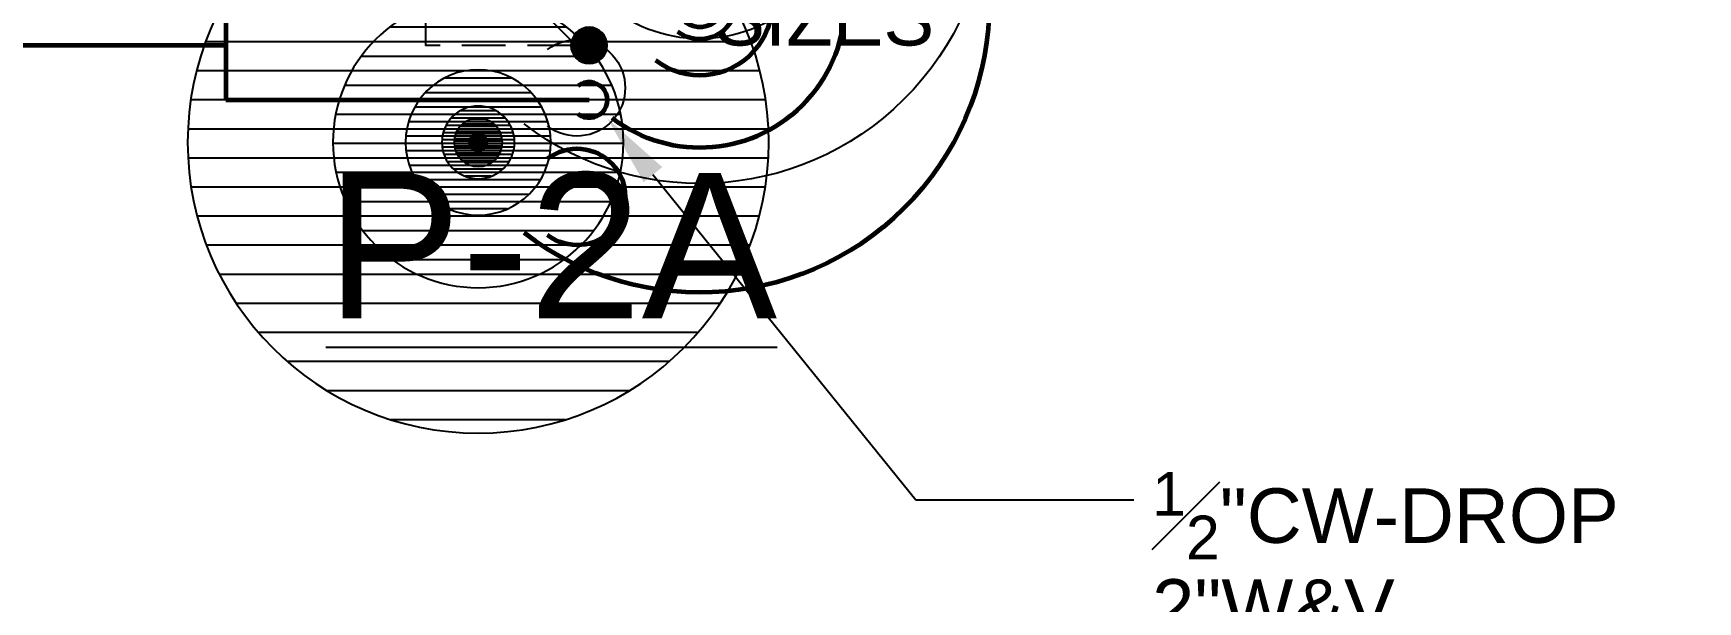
# Model space of a CAD drawing. Extents: x 2104 to 16979, y 4026 to 5124.
# Drawn here: x 10503.6 to 10641.1, y 4482.6 to 4529.5 of the extents above; entities that cross this region are included whole.
import ezdxf
from ezdxf import colors
from ezdxf.entities.mleader import LeaderData, LeaderLine
from ezdxf.math import Vec2, Vec3

# ---------------------------------------------------------------- set-up
doc = ezdxf.new("R2010")
doc.units = 0
doc.header["$LTSCALE"] = 18
doc.header["$MEASUREMENT"] = 0
doc.linetypes.add('VENT', pattern=[0.30000000000000004, 0.2, -0.1])
for name, color, linetype in [('G-ANNO-TEXT', 70, 'Continuous'), ('P-HW-N', 1, 'Continuous'), ('P-HW-N @ 1 (1)', 1, 'Continuous'), ('P-HW-N @ 1 (2)', 1, 'Continuous'), ('P-HW-N @ 12', 1, 'Continuous'), ('P-HW-N @ 128', 1, 'Continuous'), ('P-HW-N @ 16', 1, 'Continuous'), ('P-HW-N @ 192', 1, 'Continuous'), ('P-HW-N @ 2', 1, 'Continuous'), ('P-HW-N @ 24', 1, 'Continuous'), ('P-HW-N @ 384', 1, 'Continuous'), ('P-HW-N @ 4', 1, 'Continuous'), ('P-HW-N @ 48', 1, 'Continuous'), ('P-HW-N @ 64', 1, 'Continuous'), ('P-HW-N @ 768', 1, 'Continuous'), ('P-HW-N @ 8', 1, 'Continuous'), ('P-HW-N @ 96', 1, 'Continuous'), ('P-SAN-N', 6, 'Continuous'), ('P-SAN-N @ 1 (1)', 6, 'Continuous'), ('P-SAN-N @ 1 (2)', 6, 'Continuous'), ('P-SAN-N @ 12', 6, 'Continuous'), ('P-SAN-N @ 128', 6, 'Continuous'), ('P-SAN-N @ 16', 6, 'Continuous'), ('P-SAN-N @ 192', 6, 'Continuous'), ('P-SAN-N @ 2', 6, 'Continuous'), ('P-SAN-N @ 24', 6, 'Continuous'), ('P-SAN-N @ 384', 6, 'Continuous'), ('P-SAN-N @ 4', 6, 'Continuous'), ('P-SAN-N @ 48', 6, 'Continuous'), ('P-SAN-N @ 64', 6, 'Continuous'), ('P-SAN-N @ 768', 6, 'Continuous'), ('P-SAN-N @ 8', 6, 'Continuous'), ('P-SAN-N @ 96', 6, 'Continuous'), ('P-SANV-N', 5, 'VENT')]:
    doc.layers.add(name, color=color, linetype=linetype)
for name, color, linetype, lineweight in [('P-CW-N', 4, 'Continuous', 60), ('P-CW-N @ 1 (1)', 4, 'Continuous', 60), ('P-CW-N @ 1 (2)', 4, 'Continuous', 60), ('P-CW-N @ 12', 4, 'Continuous', 60), ('P-CW-N @ 128', 4, 'Continuous', 60), ('P-CW-N @ 16', 4, 'Continuous', 60), ('P-CW-N @ 192', 4, 'Continuous', 60), ('P-CW-N @ 2', 4, 'Continuous', 60), ('P-CW-N @ 24', 4, 'Continuous', 60), ('P-CW-N @ 384', 4, 'Continuous', 60), ('P-CW-N @ 4', 4, 'Continuous', 60), ('P-CW-N @ 48', 4, 'Continuous', 60), ('P-CW-N @ 64', 4, 'Continuous', 60), ('P-CW-N @ 768', 4, 'Continuous', 60), ('P-CW-N @ 8', 4, 'Continuous', 60), ('P-CW-N @ 96', 4, 'Continuous', 60)]:
    doc.layers.add(name, color=color, linetype=linetype, lineweight=lineweight)
doc.layers.get('0').freeze()
doc.styles.add('Arial', font='arial.ttf')

# ---------------------------------------------------------------- blocks, each defined once
blk = doc.blocks.new('*U7')
h = blk.add_hatch()
h.set_pattern_fill('ANSI31', color=256, scale=0.025, angle=135)
h.set_pattern_definition([(180, (0, 0), (-4.336808689942018e-19, -0.003125), [])])
edge = h.paths.add_edge_path()
edge.add_arc((-3.469446951953614e-18, -6.938893903907228e-18), 0.03125000000000001, 0, 360)
blk.add_circle((0, 0), 0.03125)
blk = doc.blocks.new('*U602')
at = {"layer": 'P-SAN-N @ 1 (1)', "xscale": -1}
blk.add_blockref('*U7', (10540.34358152415, 4520.5), dxfattribs=at)
at = {"layer": 'P-SAN-N @ 1 (2)', "xscale": -1}
blk.add_blockref('*U7', (10540.34358152415, 4520.5), dxfattribs=at)
at = {"layer": 'P-SAN-N @ 12', "xscale": -12, "yscale": 12, "zscale": 12}
blk.add_blockref('*U7', (10540.34358152415, 4520.5), dxfattribs=at)
at = {"layer": 'P-SAN-N @ 128', "xscale": -128, "yscale": 128, "zscale": 128}
blk.add_blockref('*U7', (10550.5, 4536.5), dxfattribs=at)
at = {"layer": 'P-SAN-N @ 16', "xscale": -16, "yscale": 16, "zscale": 16}
blk.add_blockref('*U7', (10540.34358152415, 4520.5), dxfattribs=at)
at = {"layer": 'P-SAN-N @ 192', "xscale": -192, "yscale": 192, "zscale": 192}
blk.add_blockref('*U7', (10540.34358152415, 4520.5), dxfattribs=at)
at = {"layer": 'P-SAN-N @ 2', "xscale": -2, "yscale": 2, "zscale": 2}
blk.add_blockref('*U7', (10540.34358152415, 4520.5), dxfattribs=at)
at = {"layer": 'P-SAN-N @ 24', "xscale": -24, "yscale": 24, "zscale": 24}
blk.add_blockref('*U7', (10540.34358152415, 4520.5), dxfattribs=at)
at = {"layer": 'P-SAN-N @ 384', "xscale": -384, "yscale": 384, "zscale": 384}
blk.add_blockref('*U7', (10540.34358152415, 4520.5), dxfattribs=at)
at = {"layer": 'P-SAN-N @ 4', "xscale": -4, "yscale": 4, "zscale": 4}
blk.add_blockref('*U7', (10540.34358152415, 4520.5), dxfattribs=at)
at = {"layer": 'P-SAN-N @ 48', "xscale": -48, "yscale": 48, "zscale": 48}
blk.add_blockref('*U7', (10549.5, 4528.5), dxfattribs=at)
at = {"layer": 'P-SAN-N @ 64', "xscale": -64, "yscale": 64, "zscale": 64}
blk.add_blockref('*U7', (10540.34358152415, 4520.5), dxfattribs=at)
at = {"layer": 'P-SAN-N @ 768', "xscale": -768, "yscale": 768, "zscale": 768}
blk.add_blockref('*U7', (10540.34358152415, 4520.5), dxfattribs=at)
at = {"layer": 'P-SAN-N @ 8', "xscale": -8, "yscale": 8, "zscale": 8}
blk.add_blockref('*U7', (10540.34358152415, 4520.5), dxfattribs=at)
at = {"layer": 'P-SAN-N @ 96', "xscale": -96, "yscale": 96, "zscale": 96}
blk.add_blockref('*U7', (10540.34358152415, 4520.5), dxfattribs=at)
blk = doc.blocks.new('*U8')
at = {"linetype": 'Continuous'}
blk.add_arc((0, 0), 0.03111555437015312, 232.5669694738212, 127.4330305261797, dxfattribs=at)
blk = doc.blocks.new('*U603')
at = {"layer": 'P-CW-N @ 1 (1)', "xscale": -1, "rotation": 180}
blk.add_blockref('*U8', (10558.65641847585, 4531.999999999998), dxfattribs=at)
at = {"layer": 'P-CW-N @ 1 (2)', "xscale": -1, "rotation": 180}
blk.add_blockref('*U8', (10558.65641847585, 4531.999999999998), dxfattribs=at)
at = {"layer": 'P-CW-N @ 12', "xscale": -12, "yscale": 12, "zscale": 12, "rotation": 180}
blk.add_blockref('*U8', (10558.65641847585, 4531.999999999998), dxfattribs=at)
at = {"layer": 'P-CW-N @ 128', "xscale": -128, "yscale": 128, "zscale": 128, "rotation": 180}
blk.add_blockref('*U8', (10548.5, 4515.999999999998), dxfattribs=at)
at = {"layer": 'P-CW-N @ 16', "xscale": -16, "yscale": 16, "zscale": 16, "rotation": 180}
blk.add_blockref('*U8', (10558.65641847585, 4531.999999999998), dxfattribs=at)
at = {"layer": 'P-CW-N @ 192', "xscale": -192, "yscale": 192, "zscale": 192, "rotation": 180}
blk.add_blockref('*U8', (10558.65641847585, 4531.999999999998), dxfattribs=at)
at = {"layer": 'P-CW-N @ 2', "xscale": -2, "yscale": 2, "zscale": 2, "rotation": 180}
blk.add_blockref('*U8', (10558.65641847585, 4531.999999999998), dxfattribs=at)
at = {"layer": 'P-CW-N @ 24', "xscale": -24, "yscale": 24, "zscale": 24, "rotation": 180}
blk.add_blockref('*U8', (10558.65641847585, 4531.999999999998), dxfattribs=at)
at = {"layer": 'P-CW-N @ 384', "xscale": -384, "yscale": 384, "zscale": 384, "rotation": 180}
blk.add_blockref('*U8', (10558.65641847585, 4531.999999999998), dxfattribs=at)
at = {"layer": 'P-CW-N @ 4', "xscale": -4, "yscale": 4, "zscale": 4, "rotation": 180}
blk.add_blockref('*U8', (10558.65641847585, 4531.999999999998), dxfattribs=at)
at = {"layer": 'P-CW-N @ 48', "xscale": -48, "yscale": 48, "zscale": 48, "rotation": 180}
blk.add_blockref('*U8', (10549.5, 4523.999999999998), dxfattribs=at)
at = {"layer": 'P-CW-N @ 64', "xscale": -64, "yscale": 64, "zscale": 64, "rotation": 180}
blk.add_blockref('*U8', (10558.65641847585, 4531.999999999998), dxfattribs=at)
at = {"layer": 'P-CW-N @ 768', "xscale": -768, "yscale": 768, "zscale": 768, "rotation": 180}
blk.add_blockref('*U8', (10558.65641847585, 4531.999999999998), dxfattribs=at)
at = {"layer": 'P-CW-N @ 8', "xscale": -8, "yscale": 8, "zscale": 8, "rotation": 180}
blk.add_blockref('*U8', (10558.65641847585, 4531.999999999998), dxfattribs=at)
at = {"layer": 'P-CW-N @ 96', "xscale": -96, "yscale": 96, "zscale": 96, "rotation": 180}
blk.add_blockref('*U8', (10558.65641847585, 4531.999999999998), dxfattribs=at)
blk = doc.blocks.new('*U604')
at = {"layer": 'P-HW-N @ 1 (1)', "xscale": -1, "rotation": 180}
blk.add_blockref('*U8', (10558.65641847585, 4540.999999999998), dxfattribs=at)
at = {"layer": 'P-HW-N @ 1 (2)', "xscale": -1, "rotation": 180}
blk.add_blockref('*U8', (10558.65641847585, 4540.999999999998), dxfattribs=at)
at = {"layer": 'P-HW-N @ 12', "xscale": -12, "yscale": 12, "zscale": 12, "rotation": 180}
blk.add_blockref('*U8', (10558.65641847585, 4540.999999999998), dxfattribs=at)
at = {"layer": 'P-HW-N @ 128', "xscale": -128, "yscale": 128, "zscale": 128, "rotation": 180}
blk.add_blockref('*U8', (10548.5, 4524.999999999998), dxfattribs=at)
at = {"layer": 'P-HW-N @ 16', "xscale": -16, "yscale": 16, "zscale": 16, "rotation": 180}
blk.add_blockref('*U8', (10558.65641847585, 4540.999999999998), dxfattribs=at)
at = {"layer": 'P-HW-N @ 192', "xscale": -192, "yscale": 192, "zscale": 192, "rotation": 180}
blk.add_blockref('*U8', (10558.65641847585, 4540.999999999998), dxfattribs=at)
at = {"layer": 'P-HW-N @ 2', "xscale": -2, "yscale": 2, "zscale": 2, "rotation": 180}
blk.add_blockref('*U8', (10558.65641847585, 4540.999999999998), dxfattribs=at)
at = {"layer": 'P-HW-N @ 24', "xscale": -24, "yscale": 24, "zscale": 24, "rotation": 180}
blk.add_blockref('*U8', (10558.65641847585, 4540.999999999998), dxfattribs=at)
at = {"layer": 'P-HW-N @ 384', "xscale": -384, "yscale": 384, "zscale": 384, "rotation": 180}
blk.add_blockref('*U8', (10558.65641847585, 4540.999999999998), dxfattribs=at)
at = {"layer": 'P-HW-N @ 4', "xscale": -4, "yscale": 4, "zscale": 4, "rotation": 180}
blk.add_blockref('*U8', (10558.65641847585, 4540.999999999998), dxfattribs=at)
at = {"layer": 'P-HW-N @ 48', "xscale": -48, "yscale": 48, "zscale": 48, "rotation": 180}
blk.add_blockref('*U8', (10549.5, 4532.999999999998), dxfattribs=at)
at = {"layer": 'P-HW-N @ 64', "xscale": -64, "yscale": 64, "zscale": 64, "rotation": 180}
blk.add_blockref('*U8', (10558.65641847585, 4540.999999999998), dxfattribs=at)
at = {"layer": 'P-HW-N @ 768', "xscale": -768, "yscale": 768, "zscale": 768, "rotation": 180}
blk.add_blockref('*U8', (10558.65641847585, 4540.999999999998), dxfattribs=at)
at = {"layer": 'P-HW-N @ 8', "xscale": -8, "yscale": 8, "zscale": 8, "rotation": 180}
blk.add_blockref('*U8', (10558.65641847585, 4540.999999999998), dxfattribs=at)
at = {"layer": 'P-HW-N @ 96', "xscale": -96, "yscale": 96, "zscale": 96, "rotation": 180}
blk.add_blockref('*U8', (10558.65641847585, 4540.999999999998), dxfattribs=at)

msp = doc.modelspace()

# ---------------------------------------------------------------- linework, layer by layer
at = {"layer": 'P-CW-N'}
for p, q in [((10519.5, 4557), (10519.5, 4524)), ((10519.5, 4528.5), (10476, 4528.5)), ((10519.5, 4524), (10549.5, 4524))]:
    msp.add_line(p, q, dxfattribs=at)
at = {"layer": 'P-SAN-N'}
msp.add_line((10548.05111126057, 4528.888228567655), (10545.43933982822, 4531.5), dxfattribs=at)
at = {"layer": 'P-SANV-N'}
for p in [(10536, 4558.5), (10548, 4528.5)]:
    msp.add_line(p, (10536, 4528.5), dxfattribs=at)

# ---------------------------------------------------------------- block references
at = {"layer": 'P-CW-N'}
msp.add_blockref('*U603', (0, 0), dxfattribs=at)
at = {"layer": 'P-HW-N'}
msp.add_blockref('*U604', (0, 0), dxfattribs=at)
at = {"layer": 'P-SAN-N'}
msp.add_blockref('*U602', (0, 0), dxfattribs=at)

# ---------------------------------------------------------------- texts
at = {"layer": 'G-ANNO-TEXT', "insert": (10578, 4563), "char_height": 4.5, "attachment_point": 3, "style": 'Arial'}
msp.add_mtext_dynamic_manual_height_columns('REFER TO RISER DIAGRAM FOR SIZES', width=32.78803644800246, gutter_width=22.5, heights=[0], dxfattribs=at)
at = {"layer": 'G-ANNO-TEXT', "insert": (10527.76469658327, 4517.982024898612), "char_height": 12, "width": 68, "attachment_point": 1, "style": 'Arial'}
msp.add_mtext('{\\LP-2A}', dxfattribs=at)

# ---------------------------------------------------------------- leaders
at = {"layer": 'G-ANNO-TEXT'}
ml = msp.add_multileader_mtext('Standard', dxfattribs=at)
ml.set_content('\\pxt1;FURNISH 18"x18" RATED ACCESS PANEL TO BE INSTALLED BY GENERAL CONTRACTOR\\P\\ptz;(SHOWN FOR CLARITY OVER SINK, LOCATE IN CLOSET) ', color=256, style='Arial')
ml.set_leader_properties(color=256, linetype='ByLayer', lineweight=-1)
ml.build(insert=Vec2(0, 0))
ml.multileader.update_dxf_attribs({"has_dogleg": 0, "dogleg_length": 0.125, "arrow_head_size": 6, "scale": 48})
ctx = ml.context
ctx.base_point, ctx.scale, ctx.char_height, ctx.arrow_head_size, ctx.landing_gap_size, ctx.plane_origin = Vec3(10215, 4450.5), 48, 4.5, 6, 1.5, Vec3(10129.5, 4545)
notes = []
notes.append((ctx, [(0, (1, 1, 0), (10209, 4450.5), (1, 0), 6, [(0, [(10129.5, 4545), (10207.5, 4450.5)], 0, [])])]))
ctx.mtext.insert, ctx.mtext.width, ctx.mtext.flow_direction = Vec3(10216.5, 4453.411493860845), 140.8873060985916, 5
ml = msp.add_multileader_mtext('Standard', dxfattribs=at)
ml.set_content('\\A1;FURNISH & INSTALL \\P{\\H0.8x;\\S1#2;}" VALVED HW \\P{\\H0.8x;\\S3#4;}" WASTE \\PCONNECTIONS FOR \\PDISHWASHER', color=256, style='Arial')
ml.set_leader_properties(color=256, linetype='ByLayer', lineweight=-1)
ml.build(insert=Vec2(0, 0))
ml.multileader.update_dxf_attribs({"has_dogleg": 0, "dogleg_length": 0.125, "arrow_head_size": 6, "scale": 48})
ctx = ml.context
ctx.base_point, ctx.scale, ctx.char_height, ctx.arrow_head_size, ctx.landing_gap_size, ctx.plane_origin = Vec3(10548.42462482947, 4419), 48, 4.5, 6, 1.5, Vec3(10785, 4452)
ctx.text_align_type = 2
notes.append((ctx, [(1, (1, 1, 0), (10618.5, 4419), (-1, 0), 6, [(0, [(10671, 4533), (10629, 4419)], 0, [])])]))
ctx.mtext.insert, ctx.mtext.alignment, ctx.mtext.flow_direction = Vec3(10611, 4421.288369713506), 3, 5
ml = msp.add_multileader_mtext('Standard', dxfattribs=at)
ml.set_content('\\A1;{\\H0.8x;\\S1#2;}"CW-DROP\\P2"W&V\\P{\\H0.8x;\\S1#2;}"HW-DROP', color=256, style='Arial')
ml.set_leader_properties(color=256, linetype='ByLayer', lineweight=-1)
ml.build(insert=Vec2(0, 0))
ml.multileader.update_dxf_attribs({"has_dogleg": 0, "dogleg_length": 0.125, "arrow_head_size": 6, "scale": 48})
ctx = ml.context
ctx.base_point, ctx.scale, ctx.char_height, ctx.arrow_head_size, ctx.landing_gap_size, ctx.plane_origin = Vec3(10594.5, 4491), 48, 4.5, 6, 1.5, Vec3(10548, 4522.5)
notes.append((ctx, [(1, (1, 1, 0), (10588.5, 4491), (1, 0), 6, [(0, [(10551, 4522.5), (10576.5, 4491)], 0, [])])]))
ctx.mtext.insert, ctx.mtext.flow_direction = Vec3(10596, 4493.288369713506), 5
ml = msp.add_multileader_mtext('Standard', dxfattribs=at)
ml.set_content('\\pxt1;FURNISH 18"x18" RATED ACCESS PANEL TO BE INSTALLED BY GENERAL CONTRACTOR', color=256, style='Arial')
ml.set_leader_properties(color=256, linetype='ByLayer', lineweight=-1)
ml.build(insert=Vec2(0, 0))
ml.multileader.update_dxf_attribs({"has_dogleg": 0, "dogleg_length": 0.125, "arrow_head_size": 6, "scale": 48})
ctx = ml.context
ctx.base_point, ctx.scale, ctx.char_height, ctx.arrow_head_size, ctx.landing_gap_size, ctx.plane_origin = Vec3(8064, 4497), 48, 4.5, 6, 1.5, Vec3(8044.5, 4486.5)
notes.append((ctx, [(0, (1, 1, 0), (8058, 4497), (1, 0), 6, [(0, [(8044.5, 4486.5), (8058, 4497)], 0, [])])]))
ctx.mtext.insert, ctx.mtext.width, ctx.mtext.flow_direction = Vec3(8065.5, 4499.288369713506), 95.84520851339948, 5
for ctx, leaders in notes:
    for number, flags, end, landing, length, lines in leaders:
        leader = LeaderData()
        leader.index, (leader.has_last_leader_line, leader.has_dogleg_vector, leader.attachment_direction) = number, flags
        leader.last_leader_point, leader.dogleg_vector, leader.dogleg_length = Vec3(end), Vec3(landing), length
        for number, points, colour, breaks in lines:
            line = LeaderLine()
            line.index, line.vertices, line.color, line.breaks = number, Vec3.list(points), colors.encode_raw_color(colour), breaks
            leader.lines.append(line)
        ctx.leaders.append(leader)

doc.saveas('drawing.dxf')
